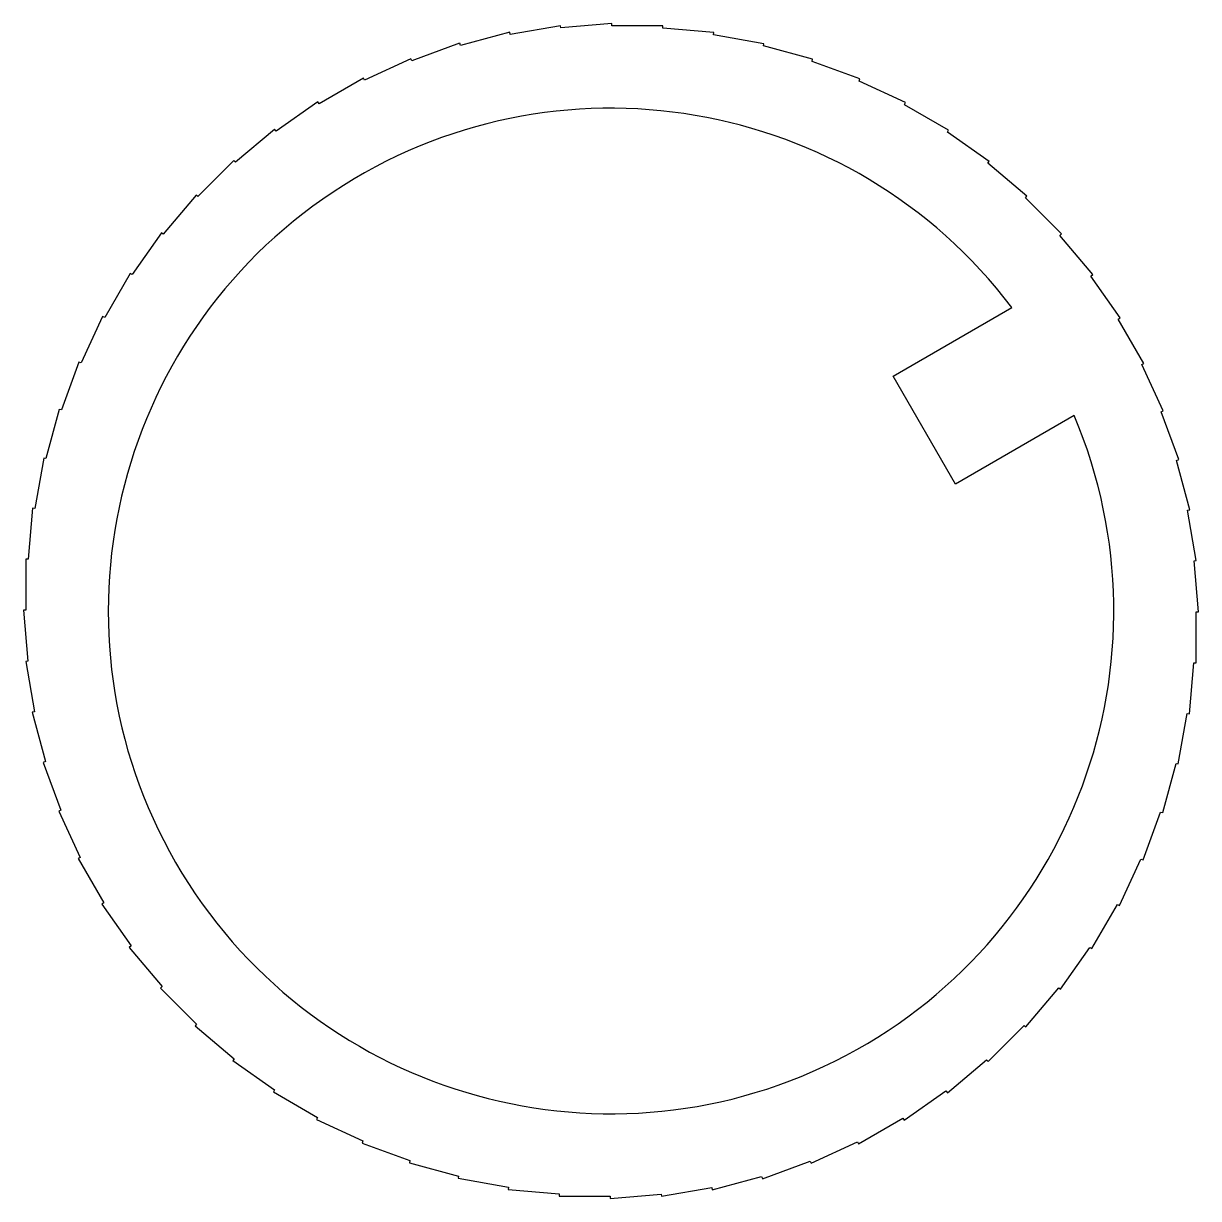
# Model space of a CAD drawing. Header units: inches. Extents: x 1719 to 2285, y 407 to 972.
import ezdxf

# ---------------------------------------------------------------- set-up
doc = ezdxf.new("R2010")
doc.units = ezdxf.units.IN
doc.header["$MEASUREMENT"] = 0

# ---------------------------------------------------------------- blocks, each defined once
blk = doc.blocks.new('*U3')
at = {"color": 40, "true_color": 0xf8d731}
blk.add_line((-0.05, -0.55), (0.05, 0.55), dxfattribs=at)
blk = doc.blocks.new('*U4')
at = {"color": 0, "linetype": 'ByBlock', "lineweight": -2, "transparency": 16777216}
for p, rotation in [((1493.35, 1240.15), 15), ((1517.93, 1241.19), 9.999999999999975), ((1542.51, 1240.08), 4.999999999999992), ((1444.92, 1231.68), 24.99999999999998), ((1468.95, 1236.97), 19.99999999999997), ((1590.92, 1231.47), 354.9999999999998), ((1421.44, 1224.32), 30), ((1614.38, 1224.04), 349.9999999999998), ((1398.69, 1214.93), 35), ((1637.1, 1214.59), 344.9999999999998), ((1376.85, 1203.6), 39.99999999999996), ((1658.91, 1203.2), 339.9999999999999), ((1356.08, 1190.41), 45), ((1679.64, 1189.95), 334.9999999999998), ((1336.54, 1175.46), 50), ((1699.14, 1174.94), 329.9999999999998), ((1318.37, 1158.86), 54.99999999999998), ((1717.26, 1158.29), 324.9999999999998), ((1301.72, 1140.74), 59.99999999999997), ((1733.85, 1140.13), 319.9999999999998), ((1286.72, 1121.24), 64.99999999999996), ((1748.81, 1120.59), 314.9999999999999), ((1273.47, 1100.51), 69.99999999999997), ((1762, 1099.81), 309.9999999999998), ((1262.07, 1078.7), 74.99999999999997), ((1773.33, 1077.97), 304.9999999999998), ((1252.62, 1055.98), 79.99999999999996), ((1782.71, 1055.23), 299.9999999999998), ((1245.19, 1032.53), 84.99999999999999), ((1790.08, 1031.75), 294.9999999999998), ((1239.83, 1008.51), 89.99999999999996), ((1795.37, 1007.72), 289.9999999999999), ((1236.59, 984.12), 94.99999999999996), ((1798.54, 983.32), 284.9999999999999), ((1235.48, 959.54), 99.99999999999994), ((1799.58, 958.73), 279.9999999999999), ((1236.51, 934.95), 104.9999999999999), ((1798.47, 934.15), 274.9999999999998), ((1239.69, 910.55), 109.9999999999999), ((1795.23, 909.76), 269.9999999999998), ((1244.98, 886.52), 114.9999999999999), ((1789.87, 885.75), 264.9999999999998), ((1252.35, 863.05), 119.9999999999999), ((1782.44, 862.29), 259.9999999999998), ((1261.73, 840.3), 124.9999999999999), ((1772.99, 839.57), 254.9999999999998), ((1273.06, 818.46), 129.9999999999999), ((1761.59, 817.76), 249.9999999999999), ((1286.25, 797.69), 134.9999999999999), ((1748.34, 797.03), 244.9999999999998), ((1301.21, 778.14), 139.9999999999999), ((1733.34, 777.53), 239.9999999999998), ((1317.8, 759.98), 144.9999999999999), ((1716.69, 759.41), 235), ((1335.92, 743.33), 149.9999999999999), ((1698.52, 742.81), 229.9999999999998), ((1355.42, 728.32), 154.9999999999999), ((1678.98, 727.86), 224.9999999999999), ((1376.15, 715.07), 159.9999999999999), ((1658.21, 714.67), 219.9999999999999), ((1397.96, 703.68), 164.9999999999999), ((1636.37, 703.34), 214.9999999999998), ((1420.68, 694.23), 170), ((1613.62, 693.96), 210), ((1444.14, 686.8), 174.9999999999999), ((1590.14, 686.59), 204.9999999999998), ((1468.16, 681.44), 180), ((1492.55, 678.19), 184.9999999999999), ((1541.71, 678.12), 194.9999999999997), ((1566.11, 681.3), 199.9999999999998), ((1517.13, 677.08), 189.9999999999998)]:
    blk.add_blockref('*U3', p, dxfattribs=dict(at, rotation=rotation))
blk.add_blockref('*U3', (1566.9, 1236.83), dxfattribs=at)

msp = doc.modelspace()

# ---------------------------------------------------------------- linework, layer by layer
at = {"color": 40, "true_color": 0xf8d731}
for points in [[(1953.21, 967.6), (1929.52, 961.25)], [(1977.66, 970.78), (1953.5, 966.52)], [(2002.29, 971.83), (1977.85, 969.69)], [(2026.92, 970.72), (2002.39, 970.72)], [(2051.36, 967.47), (2026.92, 969.61)], [(1929.14, 962.29), (1906.08, 953.9)], [(2075.42, 962.11), (2051.26, 966.37)], [(2098.93, 954.67), (2075.23, 961.01)], [(1905.61, 954.91), (1883.38, 944.54)], [(2121.69, 945.2), (2098.64, 953.59)], [(1882.82, 945.5), (1861.58, 933.23)], [(2143.55, 933.79), (2121.31, 944.16)], [(1860.94, 934.14), (1840.84, 920.07)], [(2164.32, 920.52), (2143.08, 932.78)], [(1840.13, 920.92), (1821.34, 905.15)], [(2183.86, 905.48), (2163.77, 919.56)], [(1820.55, 905.94), (1803.21, 888.59)], [(2202.02, 888.81), (2183.23, 904.57)], [(1802.35, 889.31), (1786.59, 870.51)], [(2218.65, 870.61), (2201.31, 887.95)], [(1785.68, 871.15), (1771.6, 851.05)], [(2233.64, 851.03), (2217.87, 869.82)], [(1770.64, 851.61), (1758.38, 830.36)], [(2246.86, 830.22), (2232.79, 850.32)], [(1757.37, 830.83), (1747, 808.6)], [(2258.22, 808.34), (2245.95, 829.58)], [(1745.96, 808.98), (1737.57, 785.93)], [(2267.62, 785.55), (2257.25, 807.78)], [(1736.5, 786.21), (1730.15, 762.52)], [(2275.01, 762.02), (2266.62, 785.08)], [(1729.05, 762.71), (1724.79, 738.55)], [(2280.31, 737.95), (2273.96, 761.65)], [(1723.69, 738.65), (1721.55, 714.21)], [(2283.5, 713.5), (2279.24, 737.66)], [(1720.44, 714.21), (1720.44, 689.67)], [(2284.54, 688.87), (2282.41, 713.31)], [(1719.33, 689.58), (1721.47, 665.14)], [(2283.44, 664.24), (2283.44, 688.77)], [(1720.38, 664.95), (1724.64, 640.79)], [(2280.19, 639.8), (2282.33, 664.24)], [(1723.56, 640.5), (1729.91, 616.8)], [(2274.82, 615.74), (2279.08, 639.9)], [(1728.87, 616.42), (1737.26, 593.37)], [(2267.38, 592.23), (2273.73, 615.93)], [(1736.25, 592.9), (1746.62, 570.66)], [(2257.92, 569.47), (2266.31, 592.52)], [(1745.66, 570.11), (1757.93, 548.86)], [(2246.5, 547.61), (2256.87, 569.85)], [(1757.02, 548.23), (1771.09, 528.13)], [(2233.23, 526.84), (2245.5, 548.08)], [(1770.24, 527.42), (1786.01, 508.62)], [(2218.2, 507.3), (2232.27, 527.39)], [(1785.22, 507.84), (1802.57, 490.49)], [(2201.52, 489.14), (2217.29, 507.93)], [(1801.85, 489.64), (1820.65, 473.87)], [(2183.32, 472.51), (2200.67, 489.85)], [(1820.01, 472.96), (1840.11, 458.89)], [(2163.74, 457.52), (2182.54, 473.29)], [(1839.55, 457.93), (1860.8, 445.66)], [(2142.93, 444.3), (2163.03, 458.37)], [(1860.33, 444.66), (1882.56, 434.29)], [(2121.05, 432.95), (2142.3, 445.21)], [(1882.18, 433.24), (1905.24, 424.85)], [(2098.26, 423.54), (2120.5, 433.91)], [(2074.74, 416.15), (2097.79, 424.55)], [(1904.95, 423.78), (1928.64, 417.43)], [(1928.45, 416.34), (1952.61, 412.08)], [(2050.66, 410.85), (2074.36, 417.2)], [(1952.51, 410.97), (1976.95, 408.83)], [(1976.95, 407.72), (2001.49, 407.72)], [(2001.58, 406.62), (2026.02, 408.75)], [(2026.22, 407.66), (2050.38, 411.92)]]:
    msp.add_lwpolyline(points, dxfattribs=at)
msp.add_lwpolyline([(2167.65, 750.25), (2137.65, 802.22), (2194.75, 835.19, 16.060041), (2224.75, 783.23)], format="xyb", close=True, dxfattribs=at)

# ---------------------------------------------------------------- block references
msp.add_blockref('*U4', (484.41, -269.91), dxfattribs=at)

doc.saveas('drawing.dxf')
